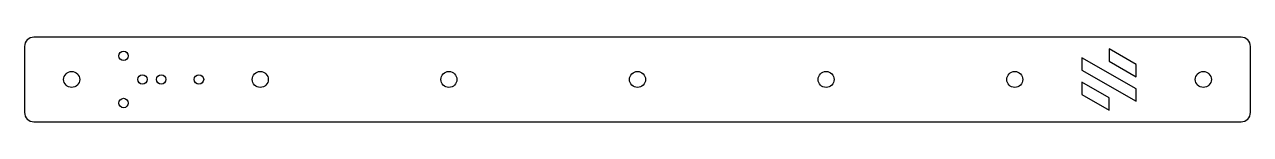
# Model space of a CAD drawing. Header units: millimetres. Extents: x 33 to 293, y 24 to 42.
import ezdxf

# ---------------------------------------------------------------- set-up
doc = ezdxf.new("R2010")
doc.units = ezdxf.units.MM
doc.layers.get('0').update_dxf_attribs({"linetype": 'CONTINUOUS'})

msp = doc.modelspace()

# ---------------------------------------------------------------- linework, layer by layer
for p, q in [((291, 42.11), (35, 42.11)), ((33, 40.11), (33, 26.11)), ((293, 26.11), (293, 40.11)), ((35, 24.11), (291, 24.11))]:
    msp.add_line(p, q)
for points in [[(263, 37), (268.74, 33.69), (268.74, 36.29), (263, 39.6)], [(257.26, 37.72), (257.26, 35.12), (268.74, 28.5), (268.74, 31.09)], [(257.26, 32.52), (257.26, 29.92), (263, 26.61), (263, 29.21)]]:
    msp.add_lwpolyline(points, close=True)
for centre, radius in [((54, 38.11), 1), ((43, 33.11), 1.7), ((58, 33.11), 1), ((62, 33.11), 1), ((70, 33.11), 1), ((83, 33.11), 1.7), ((123, 33.11), 1.7), ((163, 33.11), 1.7), ((203, 33.11), 1.7), ((243, 33.11), 1.7), ((283, 33.11), 1.7), ((54, 28.11), 1)]:
    msp.add_circle(centre, radius)
for centre, start, end in [((35, 40.11), 90, 180), ((291, 40.11), 0, 90), ((35, 26.11), 180, 270), ((291, 26.11), 270, 360)]:
    msp.add_arc(centre, 2, start, end)

doc.saveas('drawing.dxf')
